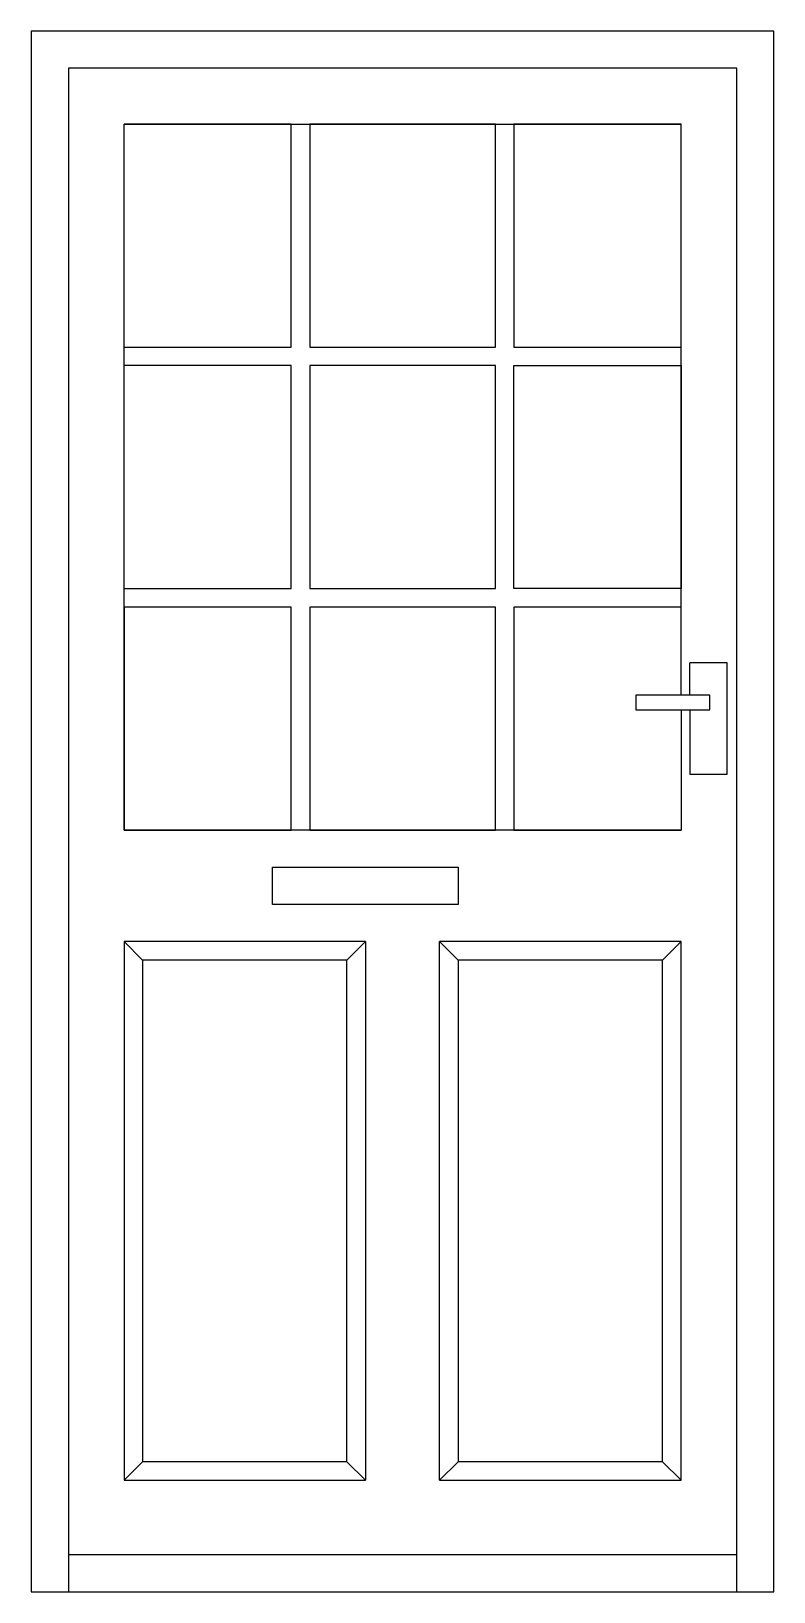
# Model space of a CAD drawing. Header units: millimetres. Extents: x -733.98 to -732.98, y 1787.63 to 1789.73.
import ezdxf

# ---------------------------------------------------------------- set-up
doc = ezdxf.new("R2010")
doc.units = ezdxf.units.MM
doc.header["$LTSCALE"] = 10
doc.layers.add('Portas', color=2, linetype='Continuous')

msp = doc.modelspace()

# ---------------------------------------------------------------- linework, layer by layer
at = {"layer": 'Portas'}
for p, q in [((-732.9823, 1789.7299), (-733.9823, 1789.7299)), ((-733.9823, 1789.7299), (-733.9823, 1787.63)), ((-732.9823, 1787.63), (-732.9823, 1789.7299)), ((-733.9823, 1787.63), (-732.9823, 1787.63))]:
    msp.add_line(p, q, dxfattribs=at)
at = {"layer": 'Portas', "color": 1}
for p, q in [((-733.0323, 1789.68), (-733.9323, 1789.68)), ((-733.9323, 1789.68), (-733.9323, 1787.63)), ((-733.0323, 1787.63), (-733.0323, 1789.68)), ((-733.6323, 1789.605), (-733.8573, 1789.605)), ((-733.8573, 1788.655), (-733.8573, 1789.605)), ((-733.8573, 1789.605), (-733.1073, 1789.605)), ((-733.6323, 1789.305), (-733.6323, 1789.605)), ((-733.3573, 1789.605), (-733.6073, 1789.605)), ((-733.6073, 1789.605), (-733.6073, 1789.305)), ((-733.3573, 1789.305), (-733.3573, 1789.605)), ((-733.3323, 1789.605), (-733.3323, 1789.305)), ((-733.1073, 1789.605), (-733.3323, 1789.605)), ((-733.1073, 1789.305), (-733.1073, 1789.605)), ((-733.1073, 1788.8367), (-733.1073, 1789.605)), ((-733.8573, 1789.305), (-733.6323, 1789.305)), ((-733.6073, 1789.305), (-733.3573, 1789.305)), ((-733.3323, 1789.305), (-733.1073, 1789.305)), ((-733.6323, 1789.28), (-733.8573, 1789.28)), ((-733.6323, 1788.98), (-733.6323, 1789.28)), ((-733.3573, 1789.28), (-733.6073, 1789.28)), ((-733.6073, 1789.28), (-733.6073, 1788.98)), ((-733.3573, 1788.98), (-733.3573, 1789.28)), ((-733.3323, 1788.98), (-733.3323, 1789.28)), ((-733.3323, 1789.28), (-733.1073, 1789.28)), ((-733.1073, 1789.28), (-733.1073, 1788.98)), ((-733.8573, 1788.98), (-733.6323, 1788.98)), ((-733.6073, 1788.98), (-733.3573, 1788.98)), ((-733.1073, 1788.98), (-733.3323, 1788.98)), ((-733.6323, 1788.955), (-733.8573, 1788.955)), ((-733.8573, 1788.955), (-733.8573, 1788.655)), ((-733.6323, 1788.655), (-733.6323, 1788.955)), ((-733.3573, 1788.955), (-733.6073, 1788.955)), ((-733.6073, 1788.955), (-733.6073, 1788.655)), ((-733.3573, 1788.655), (-733.3573, 1788.955)), ((-733.3323, 1788.955), (-733.3323, 1788.655)), ((-733.1073, 1788.955), (-733.3323, 1788.955)), ((-733.1073, 1788.8367), (-733.1073, 1788.955)), ((-733.0953, 1788.8367), (-733.0953, 1788.88)), ((-733.0453, 1788.88), (-733.0953, 1788.88)), ((-733.0453, 1788.73), (-733.0453, 1788.88)), ((-733.1683, 1788.8367), (-733.1683, 1788.8167)), ((-733.0683, 1788.8367), (-733.1683, 1788.8367)), ((-733.0683, 1788.8167), (-733.0683, 1788.8367)), ((-733.1683, 1788.8167), (-733.0683, 1788.8167)), ((-733.1073, 1788.8167), (-733.1073, 1788.655)), ((-733.1073, 1788.8167), (-733.1073, 1788.655)), ((-733.0953, 1788.8167), (-733.0953, 1788.73)), ((-733.0953, 1788.73), (-733.0453, 1788.73)), ((-733.8573, 1788.655), (-733.6323, 1788.655)), ((-733.1073, 1788.655), (-733.8573, 1788.655)), ((-733.6073, 1788.655), (-733.3573, 1788.655)), ((-733.3323, 1788.655), (-733.1073, 1788.655)), ((-733.6573, 1788.555), (-733.6573, 1788.605)), ((-733.6573, 1788.605), (-733.4073, 1788.605)), ((-733.4073, 1788.605), (-733.4073, 1788.555)), ((-733.4073, 1788.555), (-733.6573, 1788.555)), ((-733.8573, 1788.505), (-733.8323, 1788.48)), ((-733.5323, 1788.505), (-733.8573, 1788.505)), ((-733.8573, 1788.505), (-733.8573, 1787.78)), ((-733.5323, 1788.505), (-733.5573, 1788.48)), ((-733.5323, 1788.505), (-733.5323, 1787.78)), ((-733.4323, 1788.505), (-733.4073, 1788.48)), ((-733.1073, 1788.505), (-733.4323, 1788.505)), ((-733.4323, 1787.78), (-733.4323, 1788.505)), ((-733.1073, 1788.505), (-733.1323, 1788.48)), ((-733.1073, 1787.78), (-733.1073, 1788.505)), ((-733.5573, 1788.48), (-733.8323, 1788.48)), ((-733.8323, 1788.48), (-733.8323, 1787.805)), ((-733.5573, 1787.805), (-733.5573, 1788.48)), ((-733.1323, 1788.48), (-733.4073, 1788.48)), ((-733.4073, 1788.48), (-733.4073, 1787.805)), ((-733.1323, 1787.805), (-733.1323, 1788.48)), ((-733.8573, 1787.78), (-733.8323, 1787.805)), ((-733.5573, 1787.805), (-733.8323, 1787.805)), ((-733.5323, 1787.78), (-733.5573, 1787.805)), ((-733.4323, 1787.78), (-733.4073, 1787.805)), ((-733.1323, 1787.805), (-733.4073, 1787.805)), ((-733.1073, 1787.78), (-733.1323, 1787.805)), ((-733.8573, 1787.78), (-733.5323, 1787.78)), ((-733.4323, 1787.78), (-733.1073, 1787.78)), ((-733.9323, 1787.68), (-733.0323, 1787.68))]:
    msp.add_line(p, q, dxfattribs=at)

doc.saveas('drawing.dxf')
